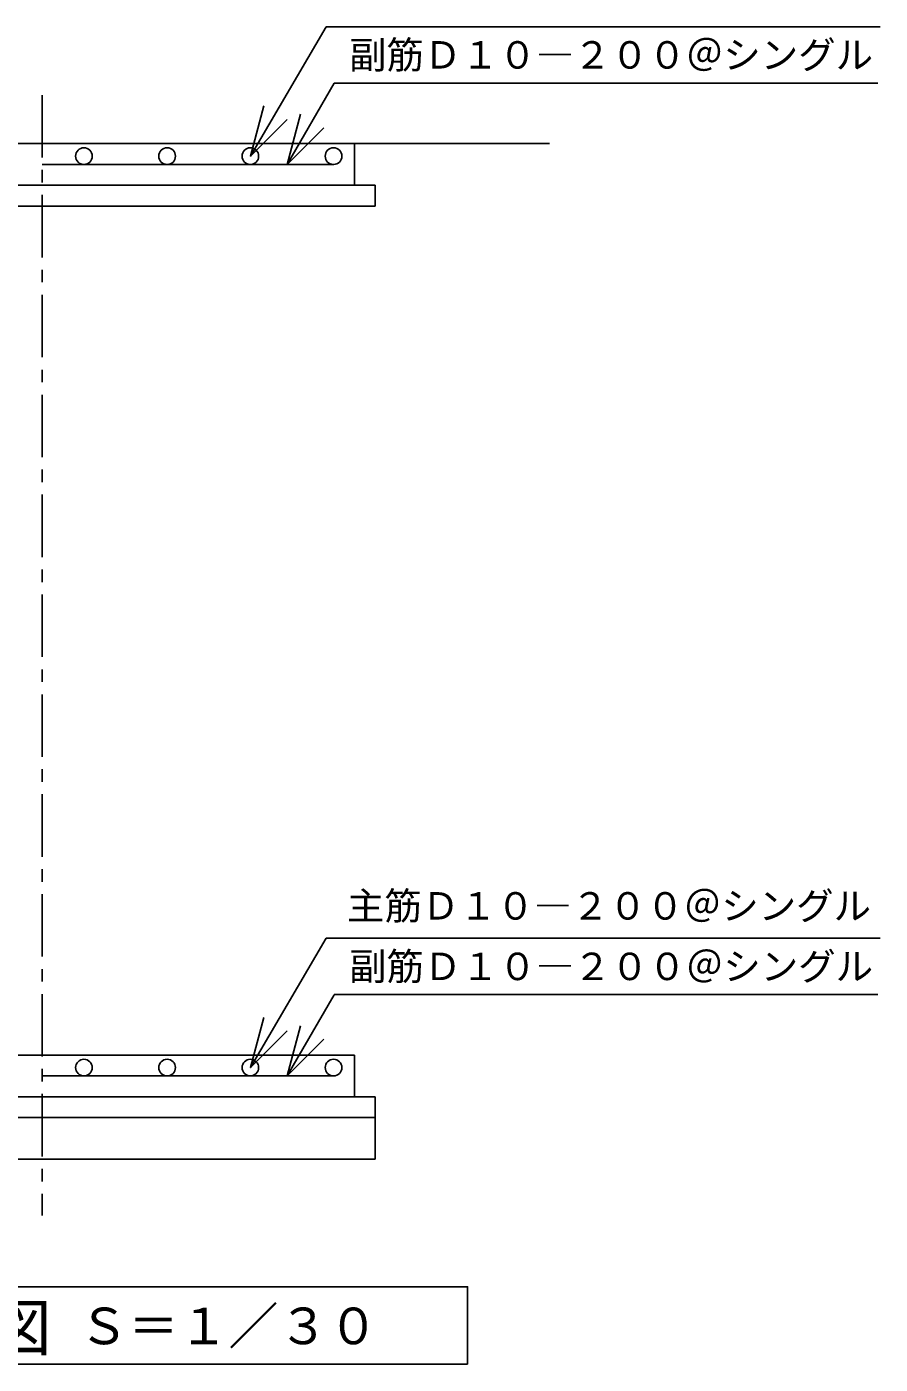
# Model space of a CAD drawing. Units: millimetres, scale not verified. Extents: x -22790 to 8910, y -6308 to 6308.
# Drawn here: x 1013 to 3065, y -1213 to 2001 of the extents above; entities that cross this region are included whole.
import ezdxf
from ezdxf.enums import TextEntityAlignment as Align

# ---------------------------------------------------------------- set-up
doc = ezdxf.new("R2010")
doc.units = ezdxf.units.MM
doc.header["$LTSCALE"] = 30
doc.linetypes.add('CHAIN1', pattern=[8, 5, -1, 1, -1])
doc.layers.add('0-3_製作', color=3, linetype='Continuous', lineweight=25)
doc.layers.add('0-5_機器', color=3, linetype='Continuous', lineweight=25)
doc.styles.add('ＭＳ ゴシック', font='')
doc.styles.get('ＭＳ ゴシック').set_extended_font_data('MS Gothic')

msp = doc.modelspace()

# ---------------------------------------------------------------- linework, layer by layer
at = {"layer": '0-3_製作', "color": 4}
for p, q in [((1550.71, 1689.71), (1732.99, 2000.57)), ((1732.99, 2000.57), (3064.92, 2000.57)), ((1639.02, 1669.71), (1752.12, 1864.92)), ((1752.55, 1865.17), (3059.21, 1865.17)), ((1550.71, -500.29), (1733, -189.43)), ((1733, -189.43), (3064.93, -189.43)), ((1639.02, -520.29), (1752.13, -325.08)), ((1752.56, -324.83), (3059.22, -324.83))]:
    msp.add_line(p, q, dxfattribs=at)
for points in [[(1583.06, 1810.45), (1550.71, 1689.71), (1639.1, 1778.1)], [(1671.37, 1790.45), (1639.02, 1669.71), (1727.4, 1758.1)], [(1583.06, -379.55), (1550.71, -500.29), (1639.1, -411.9)], [(1671.37, -399.55), (1639.02, -520.29), (1727.41, -431.9)]]:
    msp.add_lwpolyline(points, dxfattribs=at)
at = {"layer": '0-3_製作'}
for centre in [(1150.71, 1689.71), (1350.71, 1689.71), (1550.71, 1689.71), (1750.71, 1689.71), (1150.71, -500.29), (1350.71, -500.29), (1550.71, -500.29), (1750.71, -500.29)]:
    msp.add_circle(centre, 20, dxfattribs=at)
at = {"layer": '0-5_機器', "color": 2, "linetype": 'CHAIN1'}
msp.add_line((1050.71, 1836.5), (1050.71, -855.45), dxfattribs=at)
at = {"layer": '0-5_機器', "color": 2}
for p, q in [((-126.67, 1719.71), (2269.6, 1719.71)), ((1800.71, 1719.71), (1800.71, 1619.71)), ((250.71, 1619.71), (1850.71, 1619.71)), ((1850.71, 1619.71), (1850.71, 1569.71)), ((250.71, 1569.71), (1850.71, 1569.71)), ((1800.71, -470.29), (300.71, -470.29)), ((1800.71, -470.29), (1800.71, -570.91)), ((1850.72, -570.29), (250.71, -570.29)), ((1850.72, -620.29), (250.71, -620.29))]:
    msp.add_line(p, q, dxfattribs=at)
at = {"layer": '0-5_機器'}
for p, q in [((1050.71, 1669.71), (1751.06, 1669.71)), ((1050.72, -520.29), (1747.01, -520.29))]:
    msp.add_line(p, q, dxfattribs=at)
at = {"layer": '0-5_機器', "color": 2}
msp.add_lwpolyline([(1850.72, -570.29), (1850.72, -719.91), (250.71, -719.91)], dxfattribs=at)
at = {"layer": '0-5_機器'}
msp.add_lwpolyline([(2072.73, -1212.95), (2072.73, -1026.64), (-208.86, -1026.64), (-208.86, -1212.95)], close=True, dxfattribs=at)

# ---------------------------------------------------------------- texts
at = {"layer": '0-3_製作', "color": 4, "style": 'ＭＳ ゴシック'}
for s, p in [('副筋Ｄ１０―２００＠シングル\u3000', (1787.89, 1880.17)), ('主筋Ｄ１０―２００＠シングル\u3000', (1783, -164.43)), ('副筋Ｄ１０―２００＠シングル\u3000', (1787.89, -309.83))]:
    msp.add_text(s, height=65.98, dxfattribs=at).set_placement(p, align=Align.BOTTOM_LEFT)
at = {"layer": '0-5_機器', "color": 4, "style": 'ＭＳ ゴシック'}
for s, height, p in [('Ｂ－Ｂ断面配筋図', 110, (-127.62, -1212.91)), ('Ｓ＝１／３０', 87.98, (1138.2, -1191.24))]:
    msp.add_text(s, height=height, dxfattribs=at).set_placement(p, align=Align.BOTTOM_LEFT)

doc.saveas('drawing.dxf')
